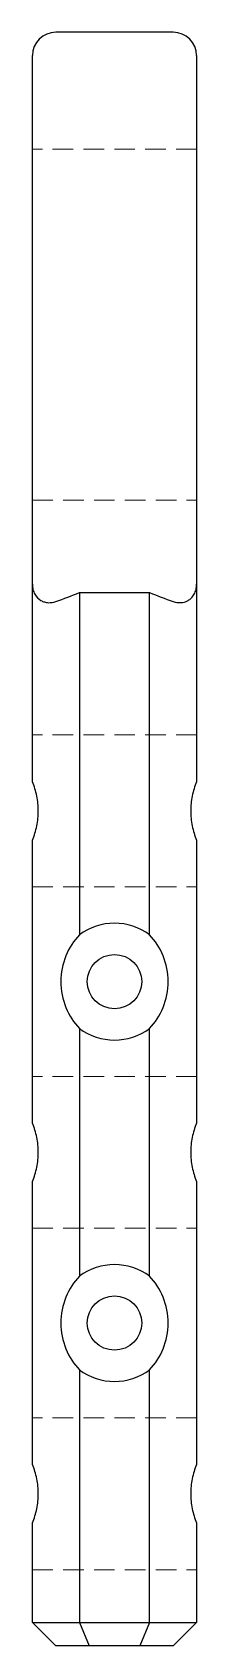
# Model space of a CAD drawing. Header units: millimetres. Extents: x 65 to 228, y 7 to 163.
# Drawn here: x 217.9 to 228.1, y 7 to 107 of the extents above.
import ezdxf

# ---------------------------------------------------------------- set-up
doc = ezdxf.new("R2010")
doc.units = ezdxf.units.MM
doc.linetypes.add('HIDDEN', pattern=[1.905, 1.27, -0.635])

msp = doc.modelspace()

# ---------------------------------------------------------------- linework, layer by layer
at = {"color": 7, "linetype": 'Continuous', "lineweight": 25}
for p, q in [((226.62, 107), (219.38, 107)), ((217.93, 72.79), (217.93, 105.55)), ((228.07, 105.55), (228.07, 72.79)), ((217.93, 60.55), (217.93, 72.79)), ((220.83, 72.28), (225.17, 72.28)), ((220.83, 72.28), (220.83, 51.06)), ((225.17, 51.06), (225.17, 72.28)), ((228.07, 72.79), (228.07, 60.55)), ((217.93, 39.39), (217.93, 56.93)), ((228.07, 56.93), (228.07, 39.39)), ((220.83, 45.26), (220.83, 29.9)), ((225.17, 29.9), (225.17, 45.26)), ((217.93, 18.23), (217.93, 35.77)), ((228.07, 35.77), (228.07, 18.23)), ((220.83, 24.1), (220.83, 8.45)), ((225.17, 8.45), (225.17, 24.1)), ((217.93, 8.45), (217.93, 14.61)), ((228.07, 14.61), (228.07, 8.45)), ((219.38, 7), (217.93, 8.45)), ((217.93, 8.45), (220.83, 8.45)), ((220.83, 8.45), (225.17, 8.45)), ((220.83, 8.45), (221.43, 7)), ((225.17, 8.45), (224.57, 7)), ((225.17, 8.45), (228.07, 8.45)), ((228.07, 8.45), (226.62, 7)), ((221.43, 7), (219.38, 7)), ((224.57, 7), (221.43, 7)), ((226.62, 7), (224.57, 7))]:
    msp.add_line(p, q, dxfattribs=at)
at = {"color": 7, "linetype": 'HIDDEN', "lineweight": 18}
for p, q in [((228.07, 99.75), (217.93, 99.75)), ((217.93, 78.01), (228.07, 78.01)), ((228.07, 63.45), (217.93, 63.45)), ((217.93, 54.03), (228.07, 54.03)), ((228.07, 42.29), (217.93, 42.29)), ((217.93, 32.87), (228.07, 32.87)), ((228.07, 21.13), (217.93, 21.13)), ((217.93, 11.71), (228.07, 11.71))]:
    msp.add_line(p, q, dxfattribs=at)
at = {"color": 7, "linetype": 'Continuous', "lineweight": 25}
for centre in [(223, 48.16), (223, 27)]:
    msp.add_circle(centre, 1.68, dxfattribs=at)
for centre, radius, start, end in [((219.38, 105.55), 1.45, 90, 180), ((226.62, 105.55), 1.45, 0, 90), ((223, 48.16), 3.62, 53.1301, 126.8699), ((223, 48.16), 3.62, 233.1301, 306.8699), ((223, 27), 3.62, 53.1301, 126.8699), ((223, 27), 3.62, 233.1301, 306.8699)]:
    msp.add_arc(centre, radius, start, end, dxfattribs=at)
for points, knots in [([(217.93, 72.79), (217.93, 72.68), (217.94, 72.57), (217.99, 72.36), (218.03, 72.26), (218.17, 72), (218.31, 71.87), (218.52, 71.74), (218.6, 71.71), (218.75, 71.67), (218.83, 71.65), (219.07, 71.64), (219.22, 71.67), (219.38, 71.72)], [0, 0, 0, 0, 0.125, 0.125, 0.25, 0.25, 0.5, 0.5, 0.625, 0.625, 0.75, 0.75, 1, 1, 1, 1]), ([(226.62, 71.72), (226.78, 71.67), (226.93, 71.64), (227.25, 71.66), (227.4, 71.7), (227.62, 71.82), (227.69, 71.88), (227.82, 72.01), (227.88, 72.08), (227.97, 72.26), (228.01, 72.36), (228.06, 72.57), (228.07, 72.68), (228.07, 72.79)], [0, 0, 0, 0, 0.25, 0.25, 0.5, 0.5, 0.625, 0.625, 0.75, 0.75, 0.875, 0.875, 1, 1, 1, 1]), ([(218.29, 58.74), (218.29, 59.05), (218.26, 59.36), (218.14, 59.97), (218.05, 60.27), (217.93, 60.55)], [0, 0, 0, 0, 0.5, 0.5, 1, 1, 1, 1]), ([(228.07, 60.55), (227.95, 60.27), (227.86, 59.97), (227.74, 59.36), (227.71, 59.05), (227.71, 58.74)], [0, 0, 0, 0, 0.5, 0.5, 1, 1, 1, 1]), ([(217.93, 56.93), (218.05, 57.21), (218.14, 57.51), (218.26, 58.12), (218.29, 58.43), (218.29, 58.74)], [0, 0, 0, 0, 0.5, 0.5, 1, 1, 1, 1]), ([(227.71, 58.74), (227.71, 58.43), (227.74, 58.12), (227.86, 57.51), (227.95, 57.21), (228.07, 56.93)], [0, 0, 0, 0, 0.5, 0.5, 1, 1, 1, 1]), ([(220.83, 51.06), (220.49, 50.7), (220.2, 50.26), (219.8, 49.26), (219.68, 48.71), (219.68, 47.61), (219.8, 47.06), (220.2, 46.06), (220.49, 45.62), (220.83, 45.26)], [0, 0, 0, 0, 0.25, 0.25, 0.5, 0.5, 0.75, 0.75, 1, 1, 1, 1]), ([(225.17, 45.26), (225.51, 45.62), (225.8, 46.06), (226.2, 47.06), (226.32, 47.61), (226.32, 48.71), (226.2, 49.26), (225.8, 50.26), (225.51, 50.7), (225.17, 51.06)], [0, 0, 0, 0, 0.25, 0.25, 0.5, 0.5, 0.75, 0.75, 1, 1, 1, 1]), ([(218.29, 37.58), (218.29, 37.89), (218.26, 38.2), (218.14, 38.81), (218.05, 39.11), (217.93, 39.39)], [0, 0, 0, 0, 0.5, 0.5, 1, 1, 1, 1]), ([(228.07, 39.39), (227.95, 39.11), (227.86, 38.81), (227.74, 38.2), (227.71, 37.89), (227.71, 37.58)], [0, 0, 0, 0, 0.5, 0.5, 1, 1, 1, 1]), ([(217.93, 35.77), (218.05, 36.05), (218.14, 36.35), (218.26, 36.96), (218.29, 37.27), (218.29, 37.58)], [0, 0, 0, 0, 0.5, 0.5, 1, 1, 1, 1]), ([(227.71, 37.58), (227.71, 37.27), (227.74, 36.96), (227.86, 36.35), (227.95, 36.05), (228.07, 35.77)], [0, 0, 0, 0, 0.5, 0.5, 1, 1, 1, 1]), ([(220.83, 29.9), (220.49, 29.54), (220.2, 29.1), (219.8, 28.1), (219.68, 27.55), (219.68, 26.45), (219.8, 25.9), (220.2, 24.9), (220.49, 24.46), (220.83, 24.1)], [0, 0, 0, 0, 0.25, 0.25, 0.5, 0.5, 0.75, 0.75, 1, 1, 1, 1]), ([(225.17, 24.1), (225.51, 24.46), (225.8, 24.9), (226.2, 25.9), (226.32, 26.45), (226.32, 27.55), (226.2, 28.1), (225.8, 29.1), (225.51, 29.54), (225.17, 29.9)], [0, 0, 0, 0, 0.25, 0.25, 0.5, 0.5, 0.75, 0.75, 1, 1, 1, 1]), ([(218.29, 16.42), (218.29, 16.73), (218.26, 17.04), (218.14, 17.65), (218.05, 17.95), (217.93, 18.23)], [0, 0, 0, 0, 0.5, 0.5, 1, 1, 1, 1]), ([(228.07, 18.23), (227.95, 17.95), (227.86, 17.65), (227.74, 17.04), (227.71, 16.73), (227.71, 16.42)], [0, 0, 0, 0, 0.5, 0.5, 1, 1, 1, 1]), ([(217.93, 14.61), (218.05, 14.89), (218.14, 15.19), (218.26, 15.8), (218.29, 16.11), (218.29, 16.42)], [0, 0, 0, 0, 0.5, 0.5, 1, 1, 1, 1]), ([(227.71, 16.42), (227.71, 16.11), (227.74, 15.8), (227.86, 15.19), (227.95, 14.89), (228.07, 14.61)], [0, 0, 0, 0, 0.5, 0.5, 1, 1, 1, 1])]:
    msp.add_open_spline(points, degree=3, knots=knots, dxfattribs=at)
for points in [[(219.38, 71.72), (219.87, 71.89), (220.35, 72.07), (220.83, 72.28)], [(225.17, 72.28), (225.65, 72.07), (226.13, 71.89), (226.62, 71.72)]]:
    msp.add_open_spline(points, degree=3, dxfattribs=at)

doc.saveas('drawing.dxf')
